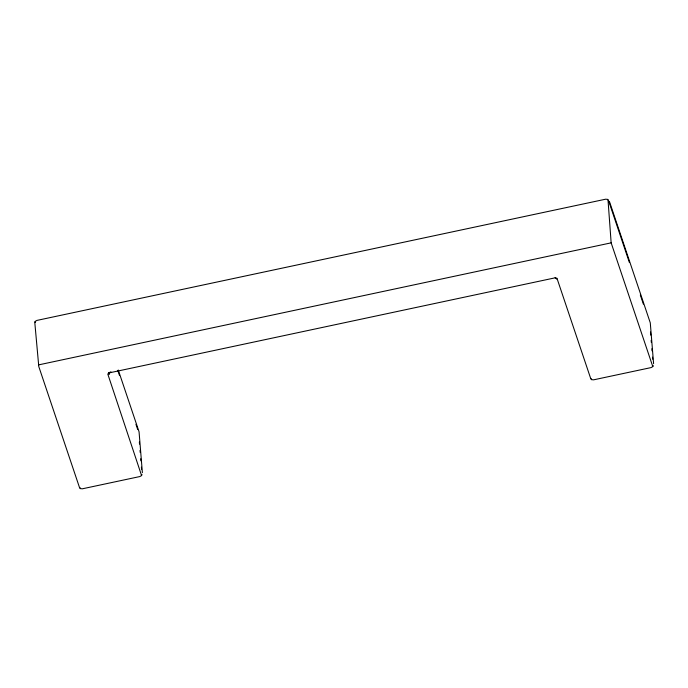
<?xml version="1.0" encoding="UTF-8"?>
<svg xmlns="http://www.w3.org/2000/svg" width="688" height="688" viewBox="0 0 688 688"><rect width="100%" height="100%" fill="white"/><g stroke="black" fill="none" stroke-linecap="round" stroke-linejoin="round"><path stroke-width="1.03" d="M555.964 278.064L555.147 277.625L556.626 279.044L556.927 278.158L590.76 378.71L591.603 379.647L593.563 379.845L651.08 367.59L652.8 366.609L611.15 242.847L608.037 200.311L607.616 199.391L605.646 199.193L36.92 320.41L35.2 321.391L34.796 322.5L38.786 366.558L79.55 487.672L80.384 488.609L82.354 488.807L139.862 476.552L141.582 475.571L141.986 474.462M652.8 366.609L653.204 365.5M108.652 373.412L109.702 372.569L109.315 374.384L107.741 373.902L141.582 475.571M110.914 371.821L108.446 373.034L555.766 277.694M38.734 364.855L611.15 242.847M607.616 199.391L608.45 200.328L629.348 262.412M591.181 378.727L591.603 379.647M79.963 487.689L80.384 488.609M609.516 201.73L650.28 322.844L653.6 363.685M640.313 294.98L643.392 304.139M118.267 370.015L139.062 431.806L142.382 472.647M117.829 370.479L119.54 375.562M135.949 424.307L137.652 429.389M650.487 331.994L650.736 335.133M651.166 340.371L651.338 342.469M651.846 348.747L652.018 350.846M652.525 357.124L652.697 359.222M139.354 442.006L139.518 444.095M140.034 450.382L140.206 452.472M140.713 458.758L140.885 460.848M141.393 467.135L141.565 469.233M35.2 321.391L35.208 322.509"/></g></svg>
